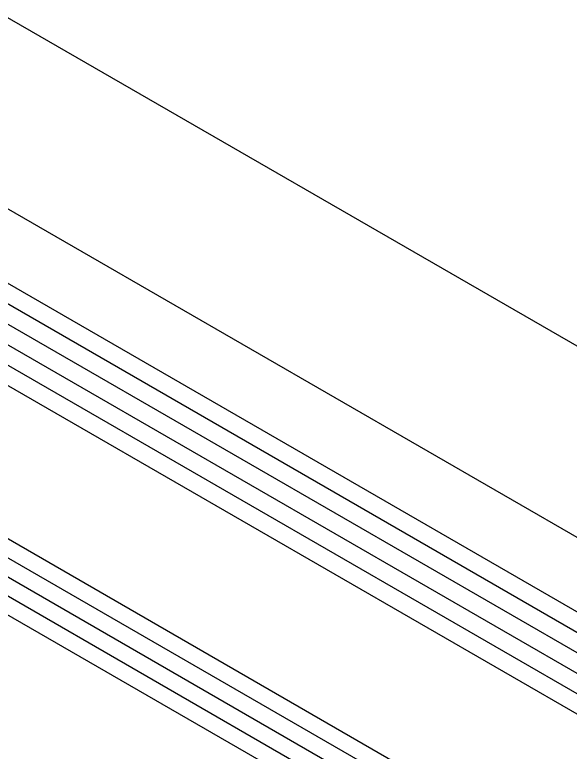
# Model space of a CAD drawing. Header units: millimetres. Extents: x -153 to 2280, y 0 to 724.
# Drawn here: x 1765.15 to 1790.28, y 483.76 to 517.15 of the extents above; entities that cross this region are included whole.
import ezdxf

# ---------------------------------------------------------------- set-up
doc = ezdxf.new("R2010")
doc.units = ezdxf.units.MM
doc.header["$LTSCALE"] = 0.025
doc.header["$MEASUREMENT"] = 0
doc.layers.add('FINE', color=7, linetype='Continuous')
doc.layers.add('VETRO', color=140, linetype='Continuous')

msp = doc.modelspace()

# ---------------------------------------------------------------- linework, layer by layer
at = {"layer": 'FINE'}
for p, q in [((1764.602510018358, 517.1474319574392), (1799.770994167975, 496.8428981666663)), ((1759.779301478035, 511.2834957004354), (1795.971808419028, 490.3777798725137))]:
    msp.add_line(p, q, dxfattribs=at)
at = {"layer": 'VETRO'}
for p, q in [((1752.493843165233, 511.1787306599723), (1794.1012404319, 487.1566886477826)), ((1752.093843165233, 510.4859103369448), (1793.695915565192, 486.4669426379821)), ((1751.693843165233, 509.7930900139172), (1793.290590698484, 485.7771966281817)), ((1751.293843165233, 509.1002696908896), (1792.885265831777, 485.0874506183812)), ((1750.893843165233, 508.4074493678621), (1792.479940965069, 484.3977046085807)), ((1747.893843165233, 503.2112969451555), (1789.440004464761, 479.2246095350775)), ((1747.518843165233, 502.5617778923171), (1789.060012402222, 478.5779726508896)), ((1747.143843165233, 501.9122588394788), (1788.680020339684, 477.9313357667016)), ((1746.768843165233, 501.2627397866405), (1788.300028277145, 477.2846988825138))]:
    msp.add_line(p, q, dxfattribs=at)
msp.add_lwpolyline([(1794.506565298608, 487.846434657583), (1752.893843165233, 511.8715509829998), (1746.393843165233, 500.6132207338021), (1787.920036214607, 476.6380619983258)], dxfattribs=at)

doc.saveas('drawing.dxf')
